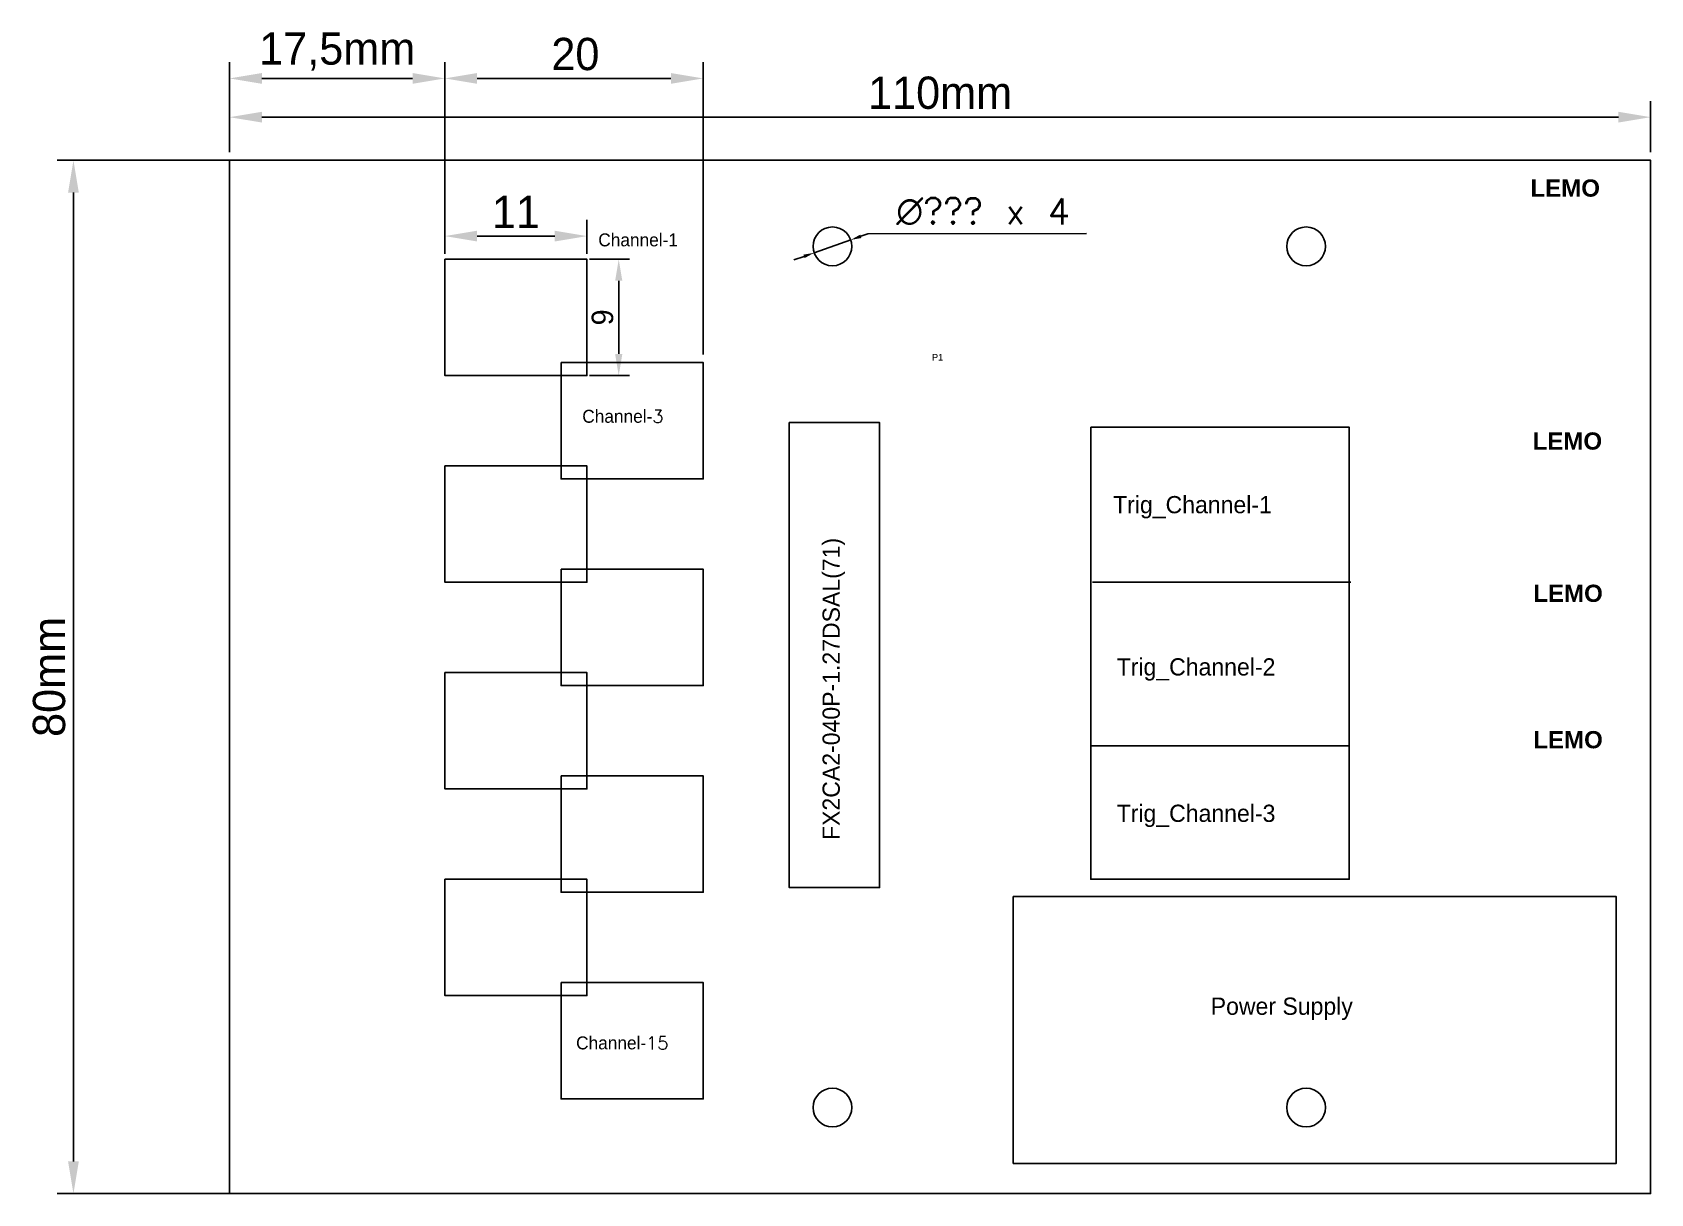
# Model space of a CAD drawing. Header units: millimetres. Extents: x -36 to 340, y 40 to 310.
import ezdxf

# ---------------------------------------------------------------- set-up
doc = ezdxf.new("R2010")
doc.units = ezdxf.units.MM
doc.dimstyles.new('ISO-25', dxfattribs={"dimtxt": 2.5, "dimasz": 2.5, "dimexe": 1.25, "dimexo": 0.625, "dimtad": 1, "dimtxsty": 'Standard', "dimcen": 2.5, "dimadec": 0, "dimazin": 0, "dimtfac": 1, "dimtmove": 0, "dimatfit": 3, "dimfxl": 0, "dimarcsym": 0})

# ---------------------------------------------------------------- blocks, each defined once
blk = doc.blocks.new('*D5')
at = {"color": 0, "lineweight": -2}
for p, q in [((60, 258.25), (60, 266.13)), ((93, 258.25), (93, 266.13)), ((67.5, 262.38), (85.5, 262.38))]:
    blk.add_line(p, q, dxfattribs=at)
at = {"color": 0}
for points in [[(67.5, 263.63), (67.5, 261.13), (60, 262.38)], [(85.5, 263.63), (85.5, 261.13), (93, 262.38)]]:
    blk.add_solid(points, dxfattribs=at)
at = {"layer": 'Defpoints', "color": 0}
for p in [(93, 262.38), (60, 256.38), (93, 256.38)]:
    blk.add_point(p, dxfattribs=at)
at = {"color": 0, "insert": (76.5, 268), "char_height": 7.5, "attachment_point": 5}
blk.add_mtext('11', dxfattribs=at)
blk = doc.blocks.new('*D6')
at = {"lineweight": -2}
for p, q in [((93.62, 257), (102.87, 257)), ((93.62, 230), (102.87, 230))]:
    blk.add_line(p, q, dxfattribs=at)
at = {"color": 0, "lineweight": -2}
blk.add_line((100.37, 252), (100.37, 235), dxfattribs=at)
at = {"color": 0}
for points in [[(99.54, 252), (101.21, 252), (100.37, 257)], [(99.54, 235), (101.21, 235), (100.37, 230)]]:
    blk.add_solid(points, dxfattribs=at)
at = {"layer": 'Defpoints', "color": 0}
for p in [(92.37, 257), (92.37, 230), (100.37, 230)]:
    blk.add_point(p, dxfattribs=at)
at = {"color": 0, "insert": (96.62, 243.5), "char_height": 5, "attachment_point": 5, "rotation": 90}
blk.add_mtext('9', dxfattribs=at)
blk = doc.blocks.new('*D7')
at = {"color": 0, "lineweight": -2}
for p, q in [((60, 258.88), (60, 302.75)), ((120, 234.88), (120, 302.75)), ((67.5, 299), (112.5, 299))]:
    blk.add_line(p, q, dxfattribs=at)
at = {"color": 0}
for points in [[(67.5, 300.25), (67.5, 297.75), (60, 299)], [(112.5, 300.25), (112.5, 297.75), (120, 299)]]:
    blk.add_solid(points, dxfattribs=at)
at = {"layer": 'Defpoints', "color": 0}
for p in [(120, 299), (60, 257), (120, 233)]:
    blk.add_point(p, dxfattribs=at)
at = {"color": 0, "insert": (90.31, 304.62), "char_height": 7.5, "attachment_point": 5}
blk.add_mtext('20', dxfattribs=at)

msp = doc.modelspace()

# ---------------------------------------------------------------- linework, layer by layer
for p, q in [((10, 281.875), (10, 302.75)), ((60, 281.875), (60, 302.75)), ((17.5, 299), (52.5, 299)), ((10, 281.875), (10, 293.75)), ((340, 281.875), (340, 293.75)), ((17.5, 290), (332.5, 290)), ((10, 280), (-30, 280)), ((-26.25, 272.5), (-26.25, 47.5)), ((145.757, 258.502), (154.243, 261.498)), ((158.22, 262.901), (156.601, 262.33)), ((158.22, 262.901), (209, 263)), ((143.399, 257.67), (141.042, 256.838)), ((210.401, 181.977), (270.401, 181.977)), ((210, 144), (270, 144)), ((10, 40), (-30, 40))]:
    msp.add_line(p, q)
for points in [[(10, 280), (340, 280), (340, 40), (10, 40)], [(60, 257), (93, 257), (93, 230), (60, 230)], [(87, 233), (120, 233), (120, 206), (87, 206)], [(139.956, 219.084), (160.956, 219.084), (160.956, 111.084), (139.956, 111.084)], [(210, 218), (270, 218), (270, 113), (210, 113)], [(60, 209), (93, 209), (93, 182), (60, 182)], [(87, 185), (120, 185), (120, 158), (87, 158)], [(60, 161), (93, 161), (93, 134), (60, 134)], [(87, 137), (120, 137), (120, 110), (87, 110)], [(60, 113), (93, 113), (93, 86), (60, 86)], [(192, 109), (332, 109), (332, 47), (192, 47)], [(87, 89), (120, 89), (120, 62), (87, 62)]]:
    msp.add_lwpolyline(points, close=True)
for centre in [(150, 260), (260, 260), (150, 60), (260, 60)]:
    msp.add_circle(centre, 4.5)
for points in [[(17.5, 300.25), (17.5, 297.75), (10, 299)], [(52.5, 300.25), (52.5, 297.75), (60, 299)], [(17.5, 291.25), (17.5, 288.75), (10, 290)], [(332.5, 291.25), (332.5, 288.75), (340, 290)], [(-27.5, 272.5), (-25, 272.5), (-26.25, 280)], [(156.462, 262.723), (156.74, 261.937), (154.243, 261.498)], [(143.26, 258.063), (143.538, 257.277), (145.757, 258.502)], [(-27.5, 47.5), (-25, 47.5), (-26.25, 40)]]:
    msp.add_solid(points)

# ---------------------------------------------------------------- texts
at = {"char_height": 7.5, "attachment_point": 5}
for s, insert in [('17,5mm', (35, 305.25)), ('110mm', (175, 295.625))]:
    msp.add_mtext(s, dxfattribs=dict(at, insert=insert))
at = {"attachment_point": 1}
for s, insert, char_height, width in [('{\\fArial|b1|i0|c204|p34;\\C174;LEMO}', (312.097, 275.541), 4, 28.375), ('Channel-1', (95.625, 263), 3, 28.375), ('{\\fArial|b0|i0|c0|p34;\\C174;P1}', (173.14, 234.988), 1.5, 4.24879), ('Channel-{\\Ftxt.shx|c204;3}', (91.908, 222.028), 3, 35.36241), ('{\\fArial|b1|i0|c204|p34;\\C174;LEMO}', (312.593, 216.791), 4, 28.375), ('Trig_Channel-1', (215.177, 202.011), 4, 28.375), ('{\\fArial|b1|i0|c204|p34;\\C174;LEMO}', (312.751, 181.427), 4, 28.375), ('Trig_Channel-2', (216, 164.333), 4, 28.375), ('{\\fArial|b1|i0|c204|p34;\\C174;LEMO}', (312.751, 147.427), 4, 28.375), ('Trig_Channel-3', (216, 130.333), 4, 28.375), ('Power Supply', (237.844, 85.531), 4, 77), ('Channel-{\\Ftxt.shx|c204;15}', (90.471, 76.506), 3, 35.36241)]:
    msp.add_mtext(s, dxfattribs=dict(at, insert=insert, char_height=char_height, width=width))
at = {"char_height": 7.5, "attachment_point": 5}
for s, insert, rotation in [('{\\H0.8x;∅\\Ftxt.shx|c204;???\\Ftxt.shx|c0; x 4}', (185, 268), 359.69077), ('80mm', (-31.875, 160), 90)]:
    msp.add_mtext(s, dxfattribs=dict(at, insert=insert, rotation=rotation))
at = {"insert": (147.707, 122.129), "char_height": 4, "width": 28.375, "attachment_point": 1, "rotation": 90}
msp.add_mtext('FX2CA2-040P-1.27DSAL(71)', dxfattribs=at)

# ---------------------------------------------------------------- dimensions: what is measured, and where the dimension line sits
dim = msp.add_linear_dim(base=(120, 299), p1=(60, 257), p2=(120, 233), dimstyle='ISO-25', override={"dimscale": 3, "dimlfac": 0.333333})
dim.commit()
dim.dimension.update_dxf_attribs({"geometry": '*D7', "text_midpoint": (90.312, 299), "dimtype": 160})
dim = msp.add_linear_dim(base=(93, 262.375), p1=(60, 256.375), p2=(93, 256.375), dimstyle='ISO-25', override={"dimscale": 3, "dimlfac": 0.333333})
dim.commit()
dim.dimension.update_dxf_attribs({"geometry": '*D5', "text_midpoint": (76.5, 268)})
dim = msp.add_linear_dim(base=(100.375, 230), p1=(92.375, 257), p2=(92.375, 230), angle=90, dimstyle='ISO-25', override={"dimscale": 2, "dimlfac": 0.333333, "dimclre": 256})
dim.commit()
dim.dimension.update_dxf_attribs({"geometry": '*D6', "text_midpoint": (96.625, 243.5)})

doc.saveas('drawing.dxf')
